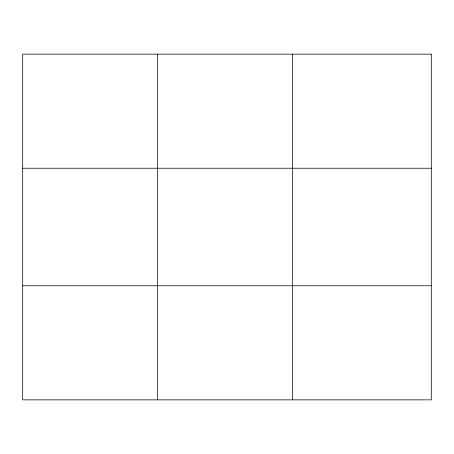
<?xml version="1.0" encoding="UTF-8"?>
<svg xmlns="http://www.w3.org/2000/svg" width="454" height="454" viewBox="0 0 454 454"><rect width="100%" height="100%" fill="white"/><g stroke="black" fill="none" stroke-linecap="round" stroke-linejoin="round"><path stroke-width="0.68" d="M157.538 399.855L157.538 54.145M292.376 399.855L292.376 54.145M22.7 168.23L431.3 168.23M22.7 285.77L431.3 285.77M431.3 54.145L431.3 399.855L22.7 399.855L22.7 54.145L431.3 54.145"/></g></svg>
